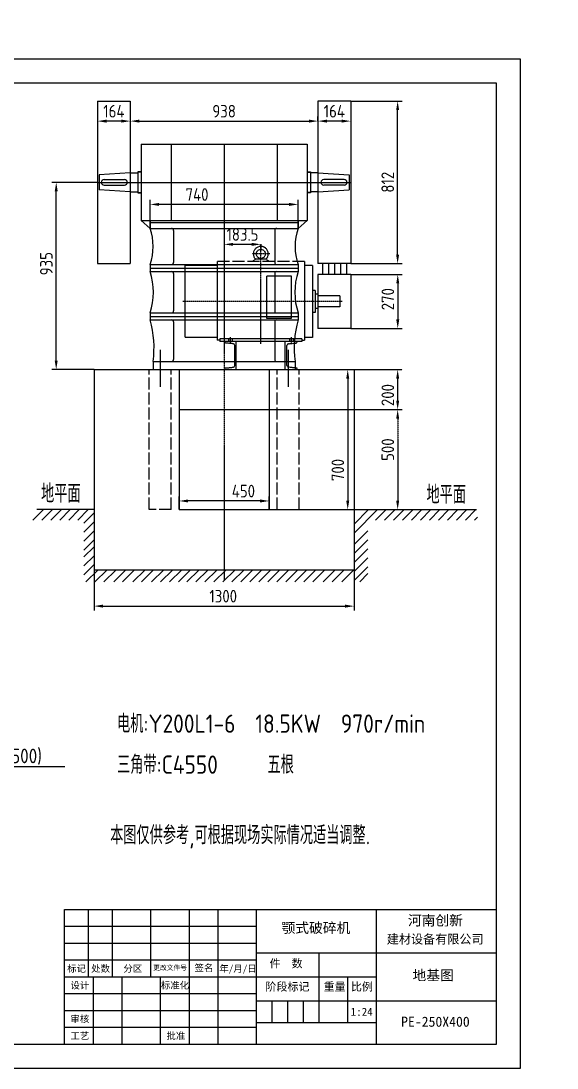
# Model space of a CAD drawing. Extents: x -2130 to 40755, y -2746 to 19315.
# Drawn here: x 4814 to 7494, y 1952 to 7182 of the extents above; entities that cross this region are included whole.
import ezdxf

# ---------------------------------------------------------------- set-up
doc = ezdxf.new("R2010")
doc.units = 0
doc.header["$LTSCALE"] = 5
doc.header["$MEASUREMENT"] = 0
for name, pattern in [('ACAD_ISO02W100', [15, 12, -3]), ('CENTER', [2, 1.25, -0.25, 0.25, -0.25]), ('DASHED', [0.75, 0.5, -0.25])]:
    doc.linetypes.add(name, pattern=pattern)
doc.layers.get('0').update_dxf_attribs({"linetype": 'CONTINUOUS'})
doc.layers.get('DEFPOINTS').update_dxf_attribs({"linetype": 'CONTINUOUS'})
for name, color, linetype in [('1', 1, 'CONTINUOUS'), ('2', 2, 'DASHED'), ('3', 3, 'CENTER'), ('DIM', 7, 'CONTINUOUS'), ('点画线', 3, 'CENTER'), ('细实线', 1, 'CONTINUOUS'), ('虚线', 2, 'ACAD_ISO02W100')]:
    doc.layers.add(name, color=color, linetype=linetype)
doc.layers.add('粗实线', color=7, linetype='CONTINUOUS', lineweight=25)
doc.styles.add('HZ', font='gbenor.shx', dxfattribs={"bigfont": 'gbcbig.shx'})
doc.styles.get("Standard").update_dxf_attribs({"font": 'gbenor.shx', "bigfont": 'gbcbig.shx'})
doc.styles.add('样式 1', font='txt.shx', dxfattribs={"width": 0.78, "bigfont": 'gbcbig.shx'})
doc.dimstyles.new('20', dxfattribs={"dimscale": 20, "dimtxt": 3.5, "dimasz": 2.5, "dimexe": 0.18, "dimexo": 0, "dimgap": 0.5, "dimtad": 1, "dimtoh": 1, "dimdsep": 46, "dimtxsty": 'Standard', "dimcen": 0.09, "dimclrd": 1, "dimclre": 1, "dimclrt": 3, "dimazin": 2, "dimtm": 1e-09, "dimtfac": 1, "dimtmove": 0, "dimatfit": 3, "dimfxl": 0, "dimtolj": 1, "dimtzin": 0, "dimarcsym": 0})
doc.dimstyles.new('ISO-25', dxfattribs={"dimscale": 18, "dimtxt": 3.5, "dimasz": 2.5, "dimexe": 1.25, "dimexo": 0, "dimgap": 1, "dimtad": 1, "dimtoh": 1, "dimdsep": 46, "dimtxsty": 'HZ', "dimcen": 2.5, "dimclrd": 1, "dimclre": 1, "dimclrt": 3, "dimadec": 0, "dimazin": 0, "dimtfac": 1, "dimtmove": 0, "dimatfit": 0, "dimfxl": 0, "dimarcsym": 0})

# ---------------------------------------------------------------- blocks, each defined once
blk = doc.blocks.new('*D6')
at = {"layer": 'DEFPOINTS', "color": 0}
for p in [(5829.6, 6200), (5829.6, 6066.2), (6013.1, 6067)]:
    blk.add_point(p, dxfattribs=at)
at = {"layer": '粗实线', "color": 1, "lineweight": -2}
for p, q in [((5829.6, 6200), (5829.6, 6043.7)), ((5968.1, 6066.2), (5874.6, 6066.2)), ((6013.1, 6067), (6013.1, 6043.7))]:
    blk.add_line(p, q, dxfattribs=at)
at = {"layer": '粗实线', "color": 1}
for points in [[(5874.6, 6073.7), (5874.6, 6058.7), (5829.6, 6066.2)], [(5968.1, 6073.7), (5968.1, 6058.7), (6013.1, 6066.2)]]:
    blk.add_solid(points, dxfattribs=at)
at = {"layer": '粗实线', "color": 3, "insert": (5921.3, 6115.7), "char_height": 63, "attachment_point": 5, "style": 'HZ'}
blk.add_mtext('183.5', dxfattribs=at)
blk = doc.blocks.new('*D7')
at = {"layer": 'DEFPOINTS', "color": 0}
for p in [(5179.6, 4441), (6479.6, 4441), (6479.6, 4259.1)]:
    blk.add_point(p, dxfattribs=at)
at = {"layer": '粗实线', "color": 1, "lineweight": -2}
for p, q in [((5179.6, 4441), (5179.6, 4236.6)), ((6479.6, 4441), (6479.6, 4236.6)), ((5224.6, 4259.1), (6434.6, 4259.1))]:
    blk.add_line(p, q, dxfattribs=at)
at = {"layer": '粗实线', "color": 1}
for points in [[(5224.6, 4266.6), (5224.6, 4251.6), (5179.6, 4259.1)], [(6434.6, 4266.6), (6434.6, 4251.6), (6479.6, 4259.1)]]:
    blk.add_solid(points, dxfattribs=at)
at = {"layer": '粗实线', "color": 3, "insert": (5825.1, 4308.6), "char_height": 63, "attachment_point": 5, "style": 'HZ'}
blk.add_mtext('1300', dxfattribs=at)
blk = doc.blocks.new('*D20')
at = {"layer": 'DEFPOINTS', "color": 0}
for p in [(5604.6, 4784.3), (5604.6, 4741), (6054.6, 4741)]:
    blk.add_point(p, dxfattribs=at)
at = {"layer": '粗实线', "color": 1, "lineweight": -2}
for p, q in [((5604.6, 4741), (5604.6, 4806.8)), ((6009.6, 4784.3), (5649.6, 4784.3)), ((6054.6, 4741), (6054.6, 4806.8))]:
    blk.add_line(p, q, dxfattribs=at)
at = {"layer": '粗实线', "color": 1}
for points in [[(5649.6, 4791.8), (5649.6, 4776.8), (5604.6, 4784.3)], [(6009.6, 4791.8), (6009.6, 4776.8), (6054.6, 4784.3)]]:
    blk.add_solid(points, dxfattribs=at)
at = {"layer": '粗实线', "color": 3, "insert": (5926, 4833.8), "char_height": 63, "attachment_point": 5, "style": 'HZ'}
blk.add_mtext('450', dxfattribs=at)
blk = doc.blocks.new('*D23')
at = {"layer": 'DEFPOINTS', "color": 0}
for p in [(5459.6, 6265.7), (5459.6, 6146), (6199.6, 6146)]:
    blk.add_point(p, dxfattribs=at)
at = {"layer": '粗实线', "color": 1, "lineweight": -2}
for p, q in [((5459.6, 6146), (5459.6, 6288.2)), ((6199.6, 6146), (6199.6, 6288.2)), ((6154.6, 6265.7), (5504.6, 6265.7))]:
    blk.add_line(p, q, dxfattribs=at)
at = {"layer": '粗实线', "color": 1}
for points in [[(5504.6, 6273.2), (5504.6, 6258.2), (5459.6, 6265.7)], [(6154.6, 6273.2), (6154.6, 6258.2), (6199.6, 6265.7)]]:
    blk.add_solid(points, dxfattribs=at)
at = {"layer": '粗实线', "color": 3, "insert": (5694.1, 6315.2), "char_height": 63, "attachment_point": 5, "style": 'HZ'}
blk.add_mtext('740', dxfattribs=at)
blk = doc.blocks.new('*D24')
at = {"layer": 'DEFPOINTS', "color": 0}
for p in [(6298.6, 6782), (6462.6, 6782), (6298.6, 6681.9)]:
    blk.add_point(p, dxfattribs=at)
at = {"layer": '粗实线', "color": 1, "lineweight": -2}
for p, q in [((6298.6, 6782), (6298.6, 6659.4)), ((6462.6, 6782), (6462.6, 6659.4)), ((6417.6, 6681.9), (6343.6, 6681.9))]:
    blk.add_line(p, q, dxfattribs=at)
at = {"layer": '粗实线', "color": 1}
for points in [[(6343.6, 6689.4), (6343.6, 6674.4), (6298.6, 6681.9)], [(6417.6, 6689.4), (6417.6, 6674.4), (6462.6, 6681.9)]]:
    blk.add_solid(points, dxfattribs=at)
at = {"layer": '粗实线', "color": 3, "insert": (6380.6, 6731.4), "char_height": 63, "attachment_point": 5, "style": 'HZ'}
blk.add_mtext('164', dxfattribs=at)
blk = doc.blocks.new('*D25')
at = {"layer": 'DEFPOINTS', "color": 0}
for p in [(5196.6, 6782), (5360.6, 6782), (5196.6, 6681.9)]:
    blk.add_point(p, dxfattribs=at)
at = {"layer": '粗实线', "color": 1, "lineweight": -2}
for p, q in [((5196.6, 6782), (5196.6, 6659.4)), ((5360.6, 6782), (5360.6, 6659.4)), ((5315.6, 6681.9), (5241.6, 6681.9))]:
    blk.add_line(p, q, dxfattribs=at)
at = {"layer": '粗实线', "color": 1}
for points in [[(5241.6, 6689.4), (5241.6, 6674.4), (5196.6, 6681.9)], [(5315.6, 6689.4), (5315.6, 6674.4), (5360.6, 6681.9)]]:
    blk.add_solid(points, dxfattribs=at)
at = {"layer": '粗实线', "color": 3, "insert": (5278.6, 6731.4), "char_height": 63, "attachment_point": 5, "style": 'HZ'}
blk.add_mtext('164', dxfattribs=at)
blk = doc.blocks.new('*D8')
at = {"layer": 'DEFPOINTS', "color": 0}
for p in [(5360.6, 6681.9), (6298.6, 6681.9), (6298.6, 6681.9)]:
    blk.add_point(p, dxfattribs=at)
at = {"layer": '粗实线', "color": 1, "lineweight": -2}
for p, q in [((6298.6, 6681.9), (6298.6, 6704.4)), ((5360.6, 6681.9), (5360.6, 6659.4)), ((5405.6, 6681.9), (6253.6, 6681.9))]:
    blk.add_line(p, q, dxfattribs=at)
at = {"layer": '粗实线', "color": 1}
for points in [[(5405.6, 6689.4), (5405.6, 6674.4), (5360.6, 6681.9)], [(6253.6, 6689.4), (6253.6, 6674.4), (6298.6, 6681.9)]]:
    blk.add_solid(points, dxfattribs=at)
at = {"layer": '粗实线', "color": 3, "insert": (5829.6, 6731.4), "char_height": 63, "attachment_point": 5, "style": 'HZ'}
blk.add_mtext('938', dxfattribs=at)
blk = doc.blocks.new('*D27')
at = {"layer": 'DEFPOINTS', "color": 0}
for p in [(4990.1, 6376), (5196.6, 6376), (5179.6, 5441)]:
    blk.add_point(p, dxfattribs=at)
at = {"layer": '粗实线', "color": 1, "lineweight": -2}
for p, q in [((5196.6, 6376), (4967.6, 6376)), ((4990.1, 5486), (4990.1, 6331)), ((5179.6, 5441), (4967.6, 5441))]:
    blk.add_line(p, q, dxfattribs=at)
at = {"layer": '粗实线', "color": 1}
for points in [[(4982.6, 6331), (4997.6, 6331), (4990.1, 6376)], [(4982.6, 5486), (4997.6, 5486), (4990.1, 5441)]]:
    blk.add_solid(points, dxfattribs=at)
at = {"layer": '粗实线', "color": 3, "insert": (4940.6, 5969.8), "char_height": 63, "attachment_point": 5, "rotation": 90, "style": 'HZ'}
blk.add_mtext('935', dxfattribs=at)
blk = doc.blocks.new('*D28')
at = {"layer": 'DEFPOINTS', "color": 0}
for p in [(6462.6, 6782), (6697, 6782), (6462.6, 5970)]:
    blk.add_point(p, dxfattribs=at)
at = {"layer": '粗实线', "color": 1, "lineweight": -2}
for p, q in [((6462.6, 6782), (6719.5, 6782)), ((6697, 6015), (6697, 6737)), ((6462.6, 5970), (6719.5, 5970))]:
    blk.add_line(p, q, dxfattribs=at)
at = {"layer": '粗实线', "color": 1}
for points in [[(6689.5, 6737), (6704.5, 6737), (6697, 6782)], [(6689.5, 6015), (6704.5, 6015), (6697, 5970)]]:
    blk.add_solid(points, dxfattribs=at)
at = {"layer": '粗实线', "color": 3, "insert": (6647.5, 6376.5), "char_height": 63, "attachment_point": 5, "rotation": 90, "style": 'HZ'}
blk.add_mtext('812', dxfattribs=at)
blk = doc.blocks.new('*D29')
at = {"layer": 'DEFPOINTS', "color": 0}
for p in [(6462.6, 5916), (6462.6, 5646), (6697.6, 5646)]:
    blk.add_point(p, dxfattribs=at)
at = {"layer": '粗实线', "color": 1, "lineweight": -2}
for p, q in [((6462.6, 5916), (6720.1, 5916)), ((6697.6, 5871), (6697.6, 5691)), ((6462.6, 5646), (6720.1, 5646))]:
    blk.add_line(p, q, dxfattribs=at)
at = {"layer": '粗实线', "color": 1}
for points in [[(6690.1, 5871), (6705.1, 5871), (6697.6, 5916)], [(6690.1, 5691), (6705.1, 5691), (6697.6, 5646)]]:
    blk.add_solid(points, dxfattribs=at)
at = {"layer": '粗实线', "color": 3, "insert": (6648.1, 5792.4), "char_height": 63, "attachment_point": 5, "rotation": 90, "style": 'HZ'}
blk.add_mtext('270', dxfattribs=at)
blk = doc.blocks.new('*D10')
at = {"layer": '3', "color": 1, "lineweight": -2}
for p, q in [((6054.6, 5241), (6719.7, 5241)), ((6697.2, 5196), (6697.2, 4786)), ((6054.6, 4741), (6719.7, 4741))]:
    blk.add_line(p, q, dxfattribs=at)
at = {"layer": '3', "color": 1}
for points in [[(6689.7, 5196), (6704.7, 5196), (6697.2, 5241)], [(6689.7, 4786), (6704.7, 4786), (6697.2, 4741)]]:
    blk.add_solid(points, dxfattribs=at)
at = {"layer": 'DEFPOINTS', "color": 0}
for p in [(6054.6, 5241), (6054.6, 4741), (6697.2, 4741)]:
    blk.add_point(p, dxfattribs=at)
at = {"layer": '3', "color": 3, "insert": (6647.7, 5040.8), "char_height": 63, "attachment_point": 5, "rotation": 90, "style": 'HZ'}
blk.add_mtext('500', dxfattribs=at)
blk = doc.blocks.new('*D30')
at = {"layer": '3', "color": 1, "lineweight": -2}
for p, q in [((6479.6, 5441), (6719.7, 5441)), ((6697.2, 5286), (6697.2, 5396)), ((6054.6, 5241), (6719.7, 5241))]:
    blk.add_line(p, q, dxfattribs=at)
at = {"layer": '3', "color": 1}
for points in [[(6689.7, 5396), (6704.7, 5396), (6697.2, 5441)], [(6689.7, 5286), (6704.7, 5286), (6697.2, 5241)]]:
    blk.add_solid(points, dxfattribs=at)
at = {"layer": 'DEFPOINTS', "color": 0}
for p in [(6479.6, 5441), (6697.2, 5441), (6054.6, 5241)]:
    blk.add_point(p, dxfattribs=at)
at = {"layer": '3', "color": 3, "insert": (6647.7, 5313.5), "char_height": 63, "attachment_point": 5, "rotation": 90, "style": 'HZ'}
blk.add_mtext('200', dxfattribs=at)
blk = doc.blocks.new('*D110')
at = {"color": 1, "lineweight": -2}
for p, q in [((6204.6, 5441), (6470, 5441)), ((6447.5, 5396), (6447.5, 4786)), ((6204.6, 4741), (6470, 4741))]:
    blk.add_line(p, q, dxfattribs=at)
at = {"color": 1}
for points in [[(6440, 5396), (6455, 5396), (6447.5, 5441)], [(6440, 4786), (6455, 4786), (6447.5, 4741)]]:
    blk.add_solid(points, dxfattribs=at)
at = {"layer": 'DEFPOINTS', "color": 0}
for p in [(6204.6, 5441), (6204.6, 4741), (6447.5, 4741)]:
    blk.add_point(p, dxfattribs=at)
at = {"color": 3, "insert": (6398, 4939), "char_height": 63, "attachment_point": 5, "rotation": 90, "style": 'HZ'}
blk.add_mtext('700', dxfattribs=at)
blk = doc.blocks.new('*D278')
at = {"color": 1, "lineweight": -2}
for p, q in [((6935.4, 16333.9), (7097.2, 16333.9)), ((7093.6, 16283.9), (7093.6, 16121.9)), ((6935.4, 16071.9), (7097.2, 16071.9))]:
    blk.add_line(p, q, dxfattribs=at)
at = {"color": 1}
for points in [[(7085.3, 16283.9), (7101.9, 16283.9), (7093.6, 16333.9)], [(7085.3, 16121.9), (7101.9, 16121.9), (7093.6, 16071.9)]]:
    blk.add_solid(points, dxfattribs=at)
at = {"layer": 'DEFPOINTS', "color": 0}
for p in [(6935.4, 16333.9), (6935.4, 16071.9), (7093.6, 16071.9), (39034.1, 3641.5), (39354.1, 3641.5), (39354.1, 3527)]:
    blk.add_point(p, dxfattribs=at)
at = {"layer": '粗实线', "color": 1, "lineweight": -2}
for p, q in [((39034.1, 3641.5), (39034.1, 3504.5)), ((39354.1, 3641.5), (39354.1, 3504.5)), ((39079.1, 3527), (39309.1, 3527))]:
    blk.add_line(p, q, dxfattribs=at)
at = {"layer": '粗实线', "color": 1}
for points in [[(39079.1, 3534.5), (39079.1, 3519.5), (39034.1, 3527)], [(39309.1, 3534.5), (39309.1, 3519.5), (39354.1, 3527)]]:
    blk.add_solid(points, dxfattribs=at)
at = {"color": 3, "insert": (7048.6, 16202.9), "char_height": 70, "attachment_point": 5, "rotation": 90}
blk.add_mtext('\\A1;262', dxfattribs=at)
at = {"layer": '粗实线', "color": 3, "insert": (39206.5, 3576.5), "char_height": 63, "attachment_point": 5, "style": '样式 1'}
blk.add_mtext('320', dxfattribs=at)

msp = doc.modelspace()

# ---------------------------------------------------------------- linework, layer by layer
at = {"color": 7}
for p, q in [((6232.0827, 5981.0272), (6232.0827, 5587.6772)), ((6271.9827, 5961.0272), (6232.0827, 5961.0272)), ((6232.0827, 5961.0272), (6232.0827, 5601.0272)), ((6271.9827, 5961.0272), (6271.9827, 5601.0272)), ((6285.2827, 5836.0272), (6271.9827, 5836.0272)), ((6271.9827, 5836.0272), (6271.9827, 5726.0272)), ((6285.2827, 5836.0272), (6285.2827, 5726.0272)), ((6298.5827, 5816.7772), (6285.2827, 5816.7772)), ((6285.2827, 5816.7772), (6285.2827, 5745.2772)), ((6298.5827, 5816.7772), (6298.5827, 5745.2772)), ((6298.5827, 5808.5272), (6298.5827, 5753.5272)), ((6285.2827, 5726.0272), (6271.9827, 5726.0272)), ((6298.5827, 5745.2772), (6285.2827, 5745.2772)), ((6271.9827, 5601.0272), (6232.0827, 5601.0272)), ((6218.7827, 5594.3272), (6218.7827, 5581.0272)), ((6218.7827, 5587.6772), (6232.0827, 5587.6772))]:
    msp.add_line(p, q, dxfattribs=at)
at = {"layer": '1', "color": 1}
msp.add_line((6013.0827, 6056.0272), (6012.0827, 6056.0272), dxfattribs=at)
at = {"layer": '2'}
for p, q in [((5794.0827, 5981.0272), (5794.0827, 5587.6772)), ((5986.3024, 5992.2772), (5971.8327, 5981.0272)), ((6039.8631, 5992.2772), (5986.3024, 5992.2772)), ((6054.3327, 5981.0272), (6039.8631, 5992.2772)), ((5794.0827, 5961.0272), (5633.5827, 5961.0272)), ((5633.5827, 5961.0272), (5633.5827, 5601.0272)), ((5794.0827, 5961.0272), (5794.0827, 5587.6772)), ((6043.5827, 5695.6272), (6043.5827, 5909.1272)), ((6043.5827, 5909.1272), (6165.5827, 5909.1272)), ((6165.5827, 5909.1272), (6165.5827, 5695.6272)), ((6408.5827, 5808.5272), (6298.5827, 5808.5272)), ((6408.5827, 5808.5272), (6408.5827, 5753.5272)), ((6408.5827, 5753.5272), (6298.5827, 5753.5272)), ((6165.5827, 5695.6272), (6043.5827, 5695.6272)), ((5794.0827, 5601.0272), (5633.5827, 5601.0272)), ((5807.3827, 5587.6772), (5794.0827, 5587.6772)), ((5807.3827, 5594.3272), (5807.3827, 5581.0272)), ((6218.7827, 5594.3272), (5807.3827, 5594.3272)), ((6218.7827, 5581.0272), (5807.3827, 5581.0272)), ((5830.5827, 5581.0272), (5830.5827, 5578.4259)), ((5874.028, 5569.7827), (5834.8601, 5573.6995)), ((5882.5827, 5461.7246), (5882.5827, 5560.3298)), ((5890.5827, 5441.0272), (5890.5827, 5581.0272)), ((6135.5827, 5441.0272), (6135.5827, 5581.0272)), ((6195.5827, 5581.0272), (6135.5827, 5581.0272)), ((6143.5827, 5461.7246), (6143.5827, 5560.3298)), ((6152.1375, 5569.7827), (6191.3054, 5573.6995)), ((6156.0827, 5594.3272), (6156.0827, 5581.0272)), ((6175.0827, 5594.3272), (6175.0827, 5581.0272)), ((6195.5827, 5581.0272), (6195.5827, 5578.4259)), ((5830.5827, 5441.0272), (5830.5827, 5443.6285)), ((5834.8601, 5448.3549), (5874.028, 5452.2717)), ((6191.3054, 5448.3549), (6152.1375, 5452.2717)), ((6195.5827, 5441.0272), (6195.5827, 5443.6285))]:
    msp.add_line(p, q, dxfattribs=at)
at = {"layer": '2', "linetype": 'ACAD_ISO02W100'}
msp.add_line((6232.0827, 5981.0272), (5794.0827, 5981.0272), dxfattribs=at)
at = {"layer": '2', "color": 2}
for p, q in [((5851.0827, 5594.3272), (5851.0827, 5581.0272)), ((5870.0827, 5594.3272), (5870.0827, 5581.0272))]:
    msp.add_line(p, q, dxfattribs=at)
at = {"layer": '2'}
msp.add_circle((6013.0827, 6018.5272), 22.5, dxfattribs=at)
for centre, radius, start, end in [((6013.0827, 6018.5272), 37.5, 315.572996, 224.427004), ((5835.3327, 5578.4259), 4.75, 180, 264.2894069), ((5873.0827, 5560.3298), 9.5, 0, 84.2894069), ((6153.0827, 5560.3298), 9.5, 95.7105931, 180), ((6190.8327, 5578.4259), 4.75, 275.7105931, 0), ((5835.3327, 5443.6285), 4.75, 95.7105931, 180), ((5873.0827, 5461.7246), 9.5, 275.7105931, 0), ((6153.0827, 5461.7246), 9.5, 180, 264.2894069), ((6190.8327, 5443.6285), 4.75, 0, 84.2894069)]:
    msp.add_arc(centre, radius, start, end, dxfattribs=at)
at = {"layer": '3', "color": 3}
for p, q in [((6058.0827, 6018.5272), (5968.0827, 6018.5272)), ((6013.0827, 5569.0272), (6013.0827, 6067.0272)), ((6419.5827, 5781.0272), (5622.5827, 5781.0272)), ((5860.5827, 5602.3272), (5860.5827, 5573.0272)), ((6165.5827, 5602.3272), (6165.5827, 5573.0272))]:
    msp.add_line(p, q, dxfattribs=at)
at = {"layer": 'DIM'}
for p, q in [((5414.5827, 6186.0272), (5459.5827, 6146.0272)), ((6199.5827, 6146.0272), (6244.5827, 6186.0272))]:
    msp.add_line(p, q, dxfattribs=at)
at = {"layer": '点画线'}
for p, q in [((5829.5827, 6566.0272), (5829.5827, 4386.5354)), ((5196.5827, 6376.0272), (6462.5827, 6376.0272)), ((5208.1696, 6376.0272), (6450.9959, 6376.0272)), ((5459.5827, 5948.0272), (6199.5827, 5948.0272)), ((5459.5827, 5706.0272), (6199.5827, 5706.0272)), ((5509.5827, 5539.69), (5509.5827, 5353.9671)), ((6149.5827, 5539.69), (6149.5827, 5353.9671))]:
    msp.add_line(p, q, dxfattribs=at)
at = {"layer": '粗实线'}
for p, q in [((7192, 6871.5), (784, 6871.5)), ((7192, 2071.5), (7192, 6871.5)), ((5196.5827, 6782.0272), (5360.5827, 6782.0272)), ((5196.5827, 6782.0272), (5196.5827, 5970.0272)), ((5360.5827, 6782.0272), (5360.5827, 5970.0272)), ((6462.5827, 6782.0272), (6298.5827, 6782.0272)), ((6298.5827, 6782.0272), (6298.5827, 5970.0272)), ((6462.5827, 6782.0272), (6462.5827, 5970.0272)), ((5414.5827, 6566.0272), (6244.5827, 6566.0272)), ((5414.5827, 6566.0272), (5414.5827, 6186.0272)), ((5564.5827, 6566.0272), (5564.5827, 6186.0272)), ((6094.5827, 6566.0272), (6094.5827, 6186.0272)), ((6244.5827, 6566.0272), (6244.5827, 6186.0272)), ((5360.5827, 6423.5272), (5204.5827, 6414.1771)), ((5204.5827, 6414.1771), (5204.5827, 6337.8773)), ((5229.5827, 6390.0272), (5331.5827, 6390.0272)), ((5360.5827, 6423.5272), (5398.5827, 6423.5272)), ((5398.5827, 6428.5272), (5398.5827, 6323.5272)), ((5414.5827, 6428.5272), (5398.5827, 6428.5272)), ((6244.5827, 6428.5272), (6260.5827, 6428.5272)), ((6260.5827, 6428.5272), (6260.5827, 6323.5272)), ((6298.5827, 6423.5272), (6260.5827, 6423.5272)), ((6298.5827, 6423.5272), (6454.5827, 6414.1771)), ((6429.5827, 6390.0272), (6327.5827, 6390.0272)), ((6454.5827, 6414.1771), (6454.5827, 6337.8773)), ((5360.5827, 6328.5272), (5204.5827, 6337.8773)), ((5229.5827, 6362.0272), (5331.5827, 6362.0272)), ((6298.5827, 6328.5272), (6454.5827, 6337.8773)), ((6429.5827, 6362.0272), (6327.5827, 6362.0272)), ((5360.5827, 6328.5272), (5398.5827, 6328.5272)), ((5398.5827, 6323.5272), (5414.5827, 6323.5272)), ((6260.5827, 6323.5272), (6244.5827, 6323.5272)), ((6298.5827, 6328.5272), (6260.5827, 6328.5272)), ((5414.5827, 6186.0272), (6244.5827, 6186.0272)), ((5459.5827, 6186.0272), (5459.5827, 6146.0272)), ((5459.5827, 6176.0272), (6199.5827, 6176.0272)), ((6199.5827, 6186.0272), (6199.5827, 6146.0272)), ((5459.5827, 6146.0272), (6199.5827, 6146.0272)), ((5576.5827, 6136.0272), (5576.5827, 5975.5272)), ((6082.5827, 6136.0272), (6082.5827, 5975.5272)), ((5196.5827, 5970.0272), (5360.5827, 5970.0272)), ((5459.5827, 5965.5272), (6199.5827, 5965.5272)), ((5459.5827, 5965.5272), (5459.5827, 5930.5272)), ((6199.5827, 5965.5272), (6199.5827, 5930.5272)), ((6462.5827, 5970.0272), (6298.5827, 5970.0272)), ((6320.5827, 5970.0272), (6320.5827, 5916.0272)), ((6350.5827, 5970.0272), (6350.5827, 5916.0272)), ((6380.5827, 5970.0272), (6380.5827, 5916.0272)), ((6410.5827, 5970.0272), (6410.5827, 5916.0272)), ((6440.5827, 5970.0272), (6440.5827, 5916.0272)), ((5459.5827, 5930.5272), (6199.5827, 5930.5272)), ((5576.5827, 5920.5272), (5576.5827, 5733.5272)), ((6082.5827, 5920.5272), (6082.5827, 5733.5272)), ((6298.5827, 5916.0272), (6298.5827, 5646.0272)), ((6462.5827, 5916.0272), (6298.5827, 5916.0272)), ((6462.5827, 5916.0272), (6462.5827, 5646.0272)), ((5459.5827, 5723.5272), (6199.5827, 5723.5272)), ((5459.5827, 5723.5272), (5459.5827, 5688.5272)), ((6199.5827, 5723.5272), (6199.5827, 5688.5272)), ((5459.5827, 5688.5272), (6199.5827, 5688.5272)), ((5576.5827, 5678.5272), (5576.5827, 5491.0272)), ((6082.5827, 5678.5272), (6082.5827, 5491.0272)), ((6462.5827, 5646.0272), (6298.5827, 5646.0272)), ((5179.5827, 5441.0272), (5179.5827, 4441.0272)), ((5179.5827, 5441.0272), (6479.5827, 5441.0272)), ((5474.5827, 5481.0272), (6184.5827, 5481.0272)), ((5474.5827, 5481.0272), (5474.5827, 5441.0272)), ((5604.5827, 5441.0272), (5604.5827, 4741.0272)), ((6054.5827, 5441.0272), (6054.5827, 4741.0272)), ((6184.5827, 5481.0272), (6184.5827, 5441.0272)), ((6479.5827, 5441.0272), (6479.5827, 4441.0272)), ((5604.5827, 5241.0272), (6054.5827, 5241.0272)), ((5179.5827, 4741.0272), (4892.5814, 4741.0272)), ((5604.5827, 4741.0272), (6054.5827, 4741.0272)), ((6479.5827, 4741.0272), (7091.0133, 4741.0272)), ((5179.5827, 4441.0272), (6479.5827, 4441.0272)), ((5032, 2743.5), (7192, 2743.5)), ((5032, 2071.5), (5032, 2743.5)), ((5152, 2407.5), (5152, 2743.5)), ((5272, 2407.5), (5272, 2743.5)), ((5464, 2407.5), (5464, 2743.5)), ((5656, 2407.5), (5656, 2743.5)), ((5800, 2407.5), (5800, 2743.5)), ((5992, 2071.5), (5992, 2743.5)), ((6592, 2071.5), (6592, 2743.5)), ((5032, 2659.5), (5992, 2659.5)), ((5032, 2575.5), (5992, 2575.5)), ((5992, 2527.5), (6592, 2527.5)), ((6304, 2179.5), (6304, 2527.5)), ((6592, 2527.5), (7192, 2527.5)), ((5032, 2491.5), (5992, 2491.5)), ((5032, 2407.5), (6592, 2407.5)), ((5176, 2071.5), (5176, 2407.5)), ((5320, 2071.5), (5320, 2407.5)), ((5512, 2071.5), (5512, 2407.5)), ((5656, 2071.5), (5656, 2407.5)), ((5800, 2071.5), (5800, 2407.5)), ((6448, 2179.5), (6448, 2407.5)), ((5032, 2323.5), (5992, 2323.5)), ((5992, 2287.5), (6592, 2287.5)), ((6070, 2179.5), (6070, 2287.5)), ((6148, 2179.5), (6148, 2287.5)), ((6226, 2179.5), (6226, 2287.5)), ((6592, 2287.5), (7192, 2287.5)), ((5032, 2239.5), (5992, 2239.5)), ((5032, 2155.5), (5992, 2155.5)), ((5992, 2179.5), (6592, 2179.5)), ((784, 2071.5), (7192, 2071.5))]:
    msp.add_line(p, q, dxfattribs=at)
for centre, radius, start, end in [((5229.5827, 6376.0272), 14, 90, 270), ((5331.5827, 6376.0272), 14, 270, 90), ((6327.5827, 6376.0272), 14, 90, 270), ((6429.5827, 6376.0272), 14, 270, 90), ((5194.5263, 6055.7772), 280, 341.1966267, 18.8033733), ((5566.5827, 6136.0272), 10, 0, 90), ((6092.5827, 6136.0272), 10, 90, 180), ((6464.6392, 6055.7772), 280, 161.1966267, 198.8033733), ((5566.5827, 5975.5272), 10, 270, 0), ((6092.5827, 5975.5272), 10, 180, 270), ((5146.2335, 5827.0272), 330, 341.7214881, 18.2785119), ((5566.5827, 5920.5272), 10, 0, 90), ((6092.5827, 5920.5272), 10, 90, 180), ((6512.932, 5827.0272), 330, 161.7214881, 198.2785119), ((5566.5827, 5733.5272), 10, 270, 0), ((6092.5827, 5733.5272), 10, 180, 270), ((4976.6605, 5549.325), 502.5844, 352.189729, 16.0796137), ((5566.5827, 5678.5272), 10, 0, 90), ((6092.5827, 5678.5272), 10, 90, 180), ((6682.5049, 5549.325), 502.5844, 163.9203863, 187.810271), ((5566.5827, 5491.0272), 10, 270, 0), ((6092.5827, 5491.0272), 10, 180, 270)]:
    msp.add_arc(centre, radius, start, end, dxfattribs=at)
at = {"layer": '细实线'}
for p, q in [((7312, 6991.5), (184, 6991.5)), ((7312, 1951.5), (7312, 6991.5)), ((5414.5827, 6426.5272), (5398.5827, 6426.5272)), ((6244.5827, 6426.5272), (6260.5827, 6426.5272)), ((5398.5827, 6325.5272), (5414.5827, 6325.5272)), ((6260.5827, 6325.5272), (6244.5827, 6325.5272)), ((4873.6705, 4688.6853), (4926.0124, 4741.0272)), ((4918.5718, 4688.6853), (4970.9137, 4741.0272)), ((4963.4731, 4688.6853), (5015.815, 4741.0272)), ((5008.3743, 4688.6853), (5060.7163, 4741.0272)), ((5053.2756, 4688.6853), (5105.6176, 4741.0272)), ((5098.1769, 4688.6853), (5150.5188, 4741.0272)), ((5128.0884, 4673.7231), (5179.5827, 4725.2174)), ((6479.5827, 4668.5822), (6552.0278, 4741.0272)), ((6479.5827, 4623.6809), (6596.9291, 4741.0272)), ((6586.8313, 4688.6853), (6639.1732, 4741.0272)), ((6631.7326, 4688.6853), (6684.0745, 4741.0272)), ((6676.6339, 4688.6853), (6728.9758, 4741.0272)), ((6721.5351, 4688.6853), (6773.8771, 4741.0272)), ((6766.4364, 4688.6853), (6818.7784, 4741.0272)), ((6811.3377, 4688.6853), (6863.6797, 4741.0272)), ((6856.0049, 4688.6853), (6908.3468, 4741.0272)), ((6900.9062, 4688.6853), (6953.2481, 4741.0272)), ((6945.8074, 4688.6853), (6998.1494, 4741.0272)), ((6990.7087, 4688.6853), (7043.0507, 4741.0272)), ((7035.61, 4688.6853), (7087.952, 4741.0272)), ((5128.0884, 4628.8218), (5179.5827, 4680.3161)), ((7080.5113, 4688.6853), (7095.7096, 4703.8835)), ((5128.0884, 4583.9205), (5179.5827, 4635.4148)), ((6479.5827, 4566.9303), (6548.3593, 4635.7068)), ((5128.0884, 4539.0192), (5179.5827, 4590.5135)), ((5128.0884, 4504.5128), (5179.5827, 4556.0071)), ((6479.5827, 4522.029), (6548.3593, 4590.8055)), ((5128.0884, 4459.6115), (5179.5827, 4511.1058)), ((6479.5827, 4477.1277), (6548.3593, 4545.9042)), ((6479.5827, 4432.2265), (6548.3593, 4501.003)), ((5128.0884, 4414.7103), (5179.5827, 4466.2046)), ((6479.5827, 4387.3252), (6548.3593, 4456.1017)), ((5138.8086, 4380.5291), (5199.3067, 4441.0272)), ((5183.7099, 4380.5291), (5244.2079, 4441.0272)), ((5228.6111, 4380.5291), (5289.1092, 4441.0272)), ((5277.4007, 4380.5291), (5337.8987, 4441.0272)), ((5320.6934, 4380.5291), (5381.1914, 4441.0272)), ((5373.5124, 4380.5291), (5434.0105, 4441.0272)), ((5416.8051, 4380.5291), (5477.3032, 4441.0272)), ((5467.0808, 4380.5291), (5527.5789, 4441.0272)), ((5511.9821, 4380.5291), (5572.4801, 4441.0272)), ((5556.8833, 4380.5291), (5617.3814, 4441.0272)), ((5601.7846, 4380.5291), (5662.2827, 4441.0272)), ((5643.9713, 4380.5291), (5704.4694, 4441.0272)), ((5688.8726, 4380.5291), (5749.3707, 4441.0272)), ((5733.7739, 4380.5291), (5794.272, 4441.0272)), ((5778.6752, 4380.5291), (5839.1732, 4441.0272)), ((5823.5765, 4380.5291), (5884.0745, 4441.0272)), ((5868.4777, 4380.5291), (5928.9758, 4441.0272)), ((5913.379, 4380.5291), (5973.8771, 4441.0272)), ((5958.2803, 4380.5291), (6018.7784, 4441.0272)), ((6003.1816, 4380.5291), (6063.6797, 4441.0272)), ((6048.0829, 4380.5291), (6108.5809, 4441.0272)), ((6092.9841, 4380.5291), (6153.4822, 4441.0272)), ((6137.8854, 4380.5291), (6198.3835, 4441.0272)), ((6182.7867, 4380.5291), (6243.2848, 4441.0272)), ((6227.688, 4380.5291), (6288.1861, 4441.0272)), ((6272.5893, 4380.5291), (6333.0873, 4441.0272)), ((6324.9813, 4380.5291), (6385.4794, 4441.0272)), ((6369.8826, 4380.5291), (6430.3807, 4441.0272)), ((6417.4905, 4380.5291), (6477.9886, 4441.0272)), ((6507.2931, 4380.5291), (6548.3593, 4421.5953)), ((4263.0642, 3458.3839), (5033.5761, 3458.3839)), ((184, 1951.5), (7312, 1951.5))]:
    msp.add_line(p, q, dxfattribs=at)
at = {"layer": '虚线'}
for p, q in [((5454.5827, 4741.0272), (5454.5827, 5441.0272)), ((5564.5827, 4741.0272), (5564.5827, 5441.0272)), ((6094.5827, 4741.0272), (6094.5827, 5441.0272)), ((6204.5827, 4741.0272), (6204.5827, 5441.0272)), ((5564.5827, 4741.0272), (5454.5827, 4741.0272)), ((6094.5827, 4741.0272), (6204.5827, 4741.0272))]:
    msp.add_line(p, q, dxfattribs=at)

# ---------------------------------------------------------------- texts
at = {"layer": '点画线', "attachment_point": 1, "style": 'HZ'}
for s, insert, char_height in [('地平面', (4914.4812, 4867.2282), 91.42486), ('地平面', (6841.2717, 4862.1046), 91.42486), ('电机:Y200L1-6  18.5KW  970r/min', (5294.5388, 3717.7276), 91.424858), ('4-口100X100(深500)', (4257.3181, 3547.152), 73.139886), ('三角带:C4550     五根', (5294.5388, 3512.9788), 91.424858), ('本图仅供参考,可根据现场实际情况适当调整.', (5259.9456, 3160.9821), 91.424858)]:
    msp.add_mtext(s, dxfattribs=dict(at, insert=insert, char_height=char_height))
at = {"layer": '点画线', "attachment_point": 1}
for s, insert, char_height in [('{\\f宋体|b0|i0|c134|p54;河南创新}', (6748.4353, 2714.2666), 50.4), ('{\\fSimSun|b0|i0|c134|p2;颚式破碎机}', (6116.7083, 2677.0042), 50.4), ('{\\f宋体|b0|i0|c134|p54;建材设备有限公司}', (6642.8626, 2617.5348), 44.352), ('{\\f宋体|b0|i0|c134|p54;标记}', (5044.7793, 2465.2707), 33.6), ('{\\f宋体|b0|i0|c134|p54;处数}', (5164.7793, 2465.2707), 33.6), ('{\\f宋体|b0|i0|c134|p54;分区}', (5325.9464, 2465.2707), 33.6), ('{\\f宋体|b0|i0|c134|p54;更改文件号}', (5474.7269, 2465.0589), 24.192), ('{\\f宋体|b0|i0|c134|p54;签名}', (5681.6933, 2468.731), 33.6), ('{\\f宋体|b0|i0|c134|p54;年/月/日}', (5805.8358, 2465.2707), 33.6), ('{\\f宋体|b0|i0|c134|p54;件  数}', (6057.116, 2494.1751), 40.32), ('{\\fSimSun|b0|i0|c134|p54;地基图}', (6771.5375, 2439.8994), 50.4), ('{\\f宋体|b0|i0|c134|p54;设计}', (5061.3246, 2381.2707), 33.6), ('{\\f宋体|b0|i0|c134|p54;标准化}', (5513.4806, 2381.5909), 33.6), ('{\\f宋体|b0|i0|c134|p54;阶段标记}', (6036.1323, 2378.2256), 40.32), ('{\\f宋体|b0|i0|c134|p54;重量}', (6327.1202, 2378.2256), 40.32), ('{\\f宋体|b0|i0|c134|p54;比例}', (6463.5741, 2378.2256), 40.32), ('{\\fSimSun|b0|i0|c134|p54;1:24}', (6462.5, 2252.744), 40.32), ('{\\f宋体|b0|i0|c134|p54;审核}', (5061.3246, 2213.2707), 33.6), ('{\\fSimSun|b0|i0|c134|p2;PE-250X400}', (6714.5375, 2208.3859), 50.4), ('{\\f宋体|b0|i0|c134|p54;工艺}', (5061.3246, 2129.2707), 33.6), ('{\\f宋体|b0|i0|c134|p54;批准}', (5541.3246, 2129.2707), 33.6)]:
    msp.add_mtext(s, dxfattribs=dict(at, insert=insert, char_height=char_height))

# ---------------------------------------------------------------- dimensions: what is measured, and where the dimension line sits
dim = msp.add_linear_dim(base=(7093.5862, 16071.873), p1=(6935.3888, 16333.873), p2=(6935.3888, 16071.873), angle=90, dimstyle='20')
dim.commit()
dim.dimension.update_dxf_attribs({"geometry": '*D278', "text_midpoint": (7048.5862, 16202.873)})
dim = msp.add_linear_dim(base=(6447.5, 4741.0272), p1=(6204.5827, 5441.0272), p2=(6204.5827, 4741.0272), angle=90, dimstyle='ISO-25')
dim.commit()
dim.dimension.update_dxf_attribs({"geometry": '*D110', "text_midpoint": (6447.5, 4939), "dimtype": 160})
at = {"layer": '3', "color": 1}
for base, p2, picture, middle in [((6697.1505, 5441.0272), (6479.5827, 5441.0272), '*D30', (6697.1505, 5313.4903)), ((6697.1505, 4741.0272), (6054.5827, 4741.0272), '*D10', (6697.1505, 5040.7809))]:
    dim = msp.add_linear_dim(base=base, p1=(6054.5827, 5241.0272), p2=p2, angle=90, dimstyle='ISO-25', dxfattribs=at)
    dim.commit()
    dim.dimension.update_dxf_attribs({"geometry": picture, "text_midpoint": middle, "dimtype": 160})
at = {"layer": '粗实线'}
dim = msp.add_linear_dim(base=(39354.0827, 3527), p1=(39034.0827, 3641.5272), p2=(39354.0827, 3641.5272), dimstyle='ISO-25', override={"dimtxsty": '样式 1'}, dxfattribs=at)
dim.commit()
dim.dimension.update_dxf_attribs({"geometry": '*D278', "text_midpoint": (39206.5, 3527), "dimtype": 160})
for base, p1, p2, picture, middle in [((5196.5827, 6681.9087), (5360.5827, 6782.0272), (5196.5827, 6782.0272), '*D25', (5278.5827, 6681.9087)), ((6298.5827, 6681.9087), (5360.5827, 6681.9087), (6298.5827, 6681.9087), '*D8', (5829.5827, 6681.9087)), ((6298.5827, 6681.9087), (6462.5827, 6782.0272), (6298.5827, 6782.0272), '*D24', (6380.5827, 6681.9087)), ((5459.5827, 6265.7064), (6199.5827, 6146.0272), (5459.5827, 6146.0272), '*D23', (5694.0724, 6265.7064)), ((5829.5827, 6066.215), (6013.0827, 6067.0272), (5829.5827, 6199.9668), '*D6', (5921.3327, 6066.215)), ((5604.5827, 4784.338), (6054.5827, 4741.0272), (5604.5827, 4741.0272), '*D20', (5926.0084, 4784.338))]:
    dim = msp.add_linear_dim(base=base, p1=p1, p2=p2, dimstyle='ISO-25', dxfattribs=at)
    dim.commit()
    dim.dimension.update_dxf_attribs({"geometry": picture, "text_midpoint": middle, "dimtype": 160})
for base, p1, p2, angle, picture, middle in [((6696.9819, 6782.0272), (6462.5827, 5970.0272), (6462.5827, 6782.0272), 90, '*D28', (6696.9819, 6376.5116)), ((4990.0885, 6376.0272), (5179.5827, 5441.0272), (5196.5827, 6376.0272), 90, '*D27', (4990.0885, 5969.8011)), ((6697.6196, 5646.0272), (6462.5827, 5916.0272), (6462.5827, 5646.0272), 90, '*D29', (6697.6196, 5792.3801)), ((6479.5827, 4259.14), (5179.5827, 4441.0272), (6479.5827, 4441.0272), 180, '*D7', (5825.1315, 4259.14))]:
    dim = msp.add_linear_dim(base=base, p1=p1, p2=p2, angle=angle, dimstyle='ISO-25', dxfattribs=at)
    dim.commit()
    dim.dimension.update_dxf_attribs({"geometry": picture, "text_midpoint": middle, "dimtype": 160})

doc.saveas('drawing.dxf')
